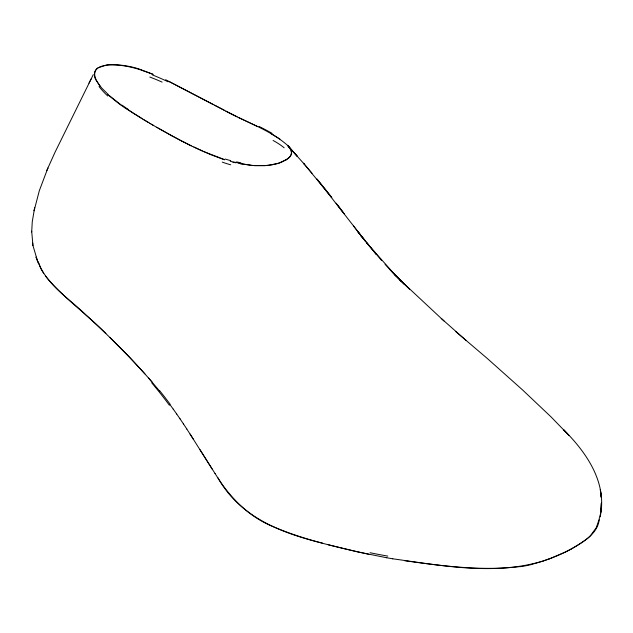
<?xml version="1.0" encoding="UTF-8"?>
<svg xmlns="http://www.w3.org/2000/svg" width="633" height="633" viewBox="0 0 633 633"><rect width="100%" height="100%" fill="white"/><g stroke="black" fill="none" stroke-linecap="round" stroke-linejoin="round"><path stroke-width="0.95" d="M31.69 231.187L32.956 245.572L37.758 261.738L36.049 257.061L36.358 257.979M600.124 516.829L601.049 509.082L600.124 516.829C607.64 482.9 586.451 452.437 563.671 429.791L568.98 435.449M598.992 519.82L596.278 527.677L590.431 535.732A46.771 23.002 -3.3 0 1 587.155 538.691C570.713 551.082 551.398 559.24 531.546 564.375M34.688 207.759L34.103 210.749L39.325 190.707L47.902 168.014L46.763 170.617M34.317 209.681L32.259 221.756L31.697 231.971M47.578 168.766L54.968 152.371L93.265 74.67M91.097 79.006L88.984 83.129M98.36 67.581C93.273 70.287 93.415 77.4 96.936 81.404M286.005 159.872L282.397 161.779A20.145 8.451 -10.7 0 1 276.605 163.836L264.776 165.727L252.884 165.482M571.156 549.08C583.444 541.808 599.04 533.255 599.404 517.422M570.887 549.23L565.578 551.96M98.598 67.581L106.399 65.12A12.328 7.279 1.3 0 1 109.667 64.748C124.654 64.606 139.268 68.783 153.075 74.306M565.309 552.087L549.27 558.892M543.787 560.806C494.602 575.864 442.356 565.641 392.658 558.789M272.087 164.746L278.955 163.108L286.282 159.603A15.58 6.488 -10.9 0 0 287.081 159.065C291.069 156.889 293.15 151.952 289.708 148.209M520.524 566.535C481.966 571.203 443.029 566.037 404.804 560.751M267.055 165.466L254.743 165.696L240.279 163.718M251.388 165.395L238.942 163.361M386.676 557.744L392.769 558.812M386.787 557.768L357.091 551.778L328.234 544.736M368.865 554.31C336.258 546.999 303.342 539.64 272.538 526.387C247.701 516.212 228.663 496.058 215.03 473.413M235.848 162.823L232.976 162.167M234.542 162.372L230.23 161.288M322.521 543.161C281.115 533.041 239.733 516.995 217.879 477.717M224.565 159.635L203.644 151.556M142.987 70.643C129.433 63.759 77.978 57.247 100.156 86.183M224.533 159.801L210.623 154.618L193.935 147.085M142.892 70.627L152.885 74.338M202.394 151.081L192.551 146.421M165.601 79.711L224.438 110.34M168.821 81.364L213.194 104.492M257.663 126.608L238.253 117.358M192.614 146.54L184.243 142.29M191.206 145.851L182.858 141.586M237.043 116.709L225.846 111.06M223.061 109.644C244.378 121.734 268.89 128.997 287.532 145.345L304.576 164.501M181.473 140.866L184.148 142.314M223.03 109.612L214.532 105.165M182.731 141.586L173.157 136.467M181.331 140.858L171.772 135.715M172.991 136.412L157.886 127.969M171.622 135.668L156.501 127.178M270.789 133.468L279.873 139.007M156.533 127.241L152.276 124.772M153.732 125.571L150.86 123.941M149.451 123.118L150.971 123.957M149.586 123.15L143.984 119.843M148.209 122.327L142.647 119.028M131.973 112.373L142.742 119.036M141.388 118.205L128.008 109.794M132.012 112.31L126.822 108.868M121.734 105.434L109.129 95.464M455.8 331.652L487.291 358.468L522.51 389.888L551.026 416.878L567.556 433.929M466.149 340.499L441.233 318.423M108.116 94.349L102.071 88.398A83.342 49.96 -1 0 1 99.349 84.996M443.986 320.971L399.929 279.857L409.504 289.099L395.047 274.92L404.313 284.17L390.086 269.713L401.124 281.234M105.893 333.544C86.389 313.651 62.976 297.652 45.394 275.893M159.556 391.123C137.29 363.825 112.215 338.916 86.183 315.226C69.416 298.491 46.47 285.008 38.107 261.785M109.802 337.413L129.48 357.241L144.917 373.897M385.062 264.285L395.886 275.853L366.357 242.479L376.326 254.395L357.55 231.282L365.534 241.323L316.935 179.036L325.148 189.061L331.811 197.583L303.516 163.251L312.029 173.213M288.561 146.476L297.455 156.533L287.517 145.329L288.134 146.033M148.62 378.059L152.3 382.34M373.193 250.486L381.652 260.543M361.103 236.03L369.537 246.126M289.194 147.236L291.085 150.124L291.671 153.162A21.886 9.297 -10.2 0 1 286.084 159.896M336.123 203.193L344.146 213.74L337.413 204.815M353.618 226.06L361.585 236.6M169.881 404.511L173.315 409.258M173.26 409.147L176.71 414.037M176.623 413.887L180.089 418.927M179.986 418.761L183.459 423.936M183.348 423.77L186.822 429.032M186.719 428.881L193.461 439.349M215.085 473.603L199.941 449.612M190.074 434.064L212.197 469.132M43.701 273.448L40.821 268.574L38.423 262.339M37.339 260.709L38.217 263.019M32.679 243.673L32.552 242.874L32.956 245.572M99.413 84.972A102.15 60.966 -0.4 0 1 97.007 81.38M126.529 109.026A240.769 145.804 -1.9 0 1 107.808 94.475M230.784 160.632A168.141 105.537 -21.4 0 1 225.126 159.025M239.092 163.132A226.725 152.79 -27 0 1 234.701 162.151M272.095 164.825A37.561 16.933 -11 0 1 267.039 165.553M288.347 145.986A74.053 31.064 -6.1 0 1 289.874 148.177M152.26 74.852A215.529 120.325 2.2 0 1 168.133 81.815M151.849 382.989A476.562 366.824 -87.1 0 1 169.383 405.231M531.625 564.494A67.66 35.401 -4.8 0 1 520.571 566.67M149.807 77.036A171.432 93.779 2.7 0 1 162.119 82.116M259.016 126.442A223.061 66.869 9.1 0 1 272.103 133.365M273.084 140.471A107.76 38.937 3.5 0 1 284.185 147.821M240.904 162.76A170.016 112.049 -24.7 0 1 236.489 161.906M230.697 164.794A138.35 86.618 -21 0 1 222.246 162.111M128.444 109.564A232.817 137.424 -0.2 0 1 122.169 105.228M107.784 96.026A140.613 85.89 -2.6 0 1 99.033 86.539M549.183 558.836A63.569 30.93 -5.8 0 1 543.715 560.735M387.776 556.106A531.546 321.453 -8.3 0 1 370.028 552.728M159.777 390.83A460.879 355.366 -86.9 0 1 170.119 404.218M601.35 503.203L600.859 511.195L601.35 503.203M600.582 491.612L600.313 489.523L601.215 497.403L600.582 491.612"/></g></svg>
